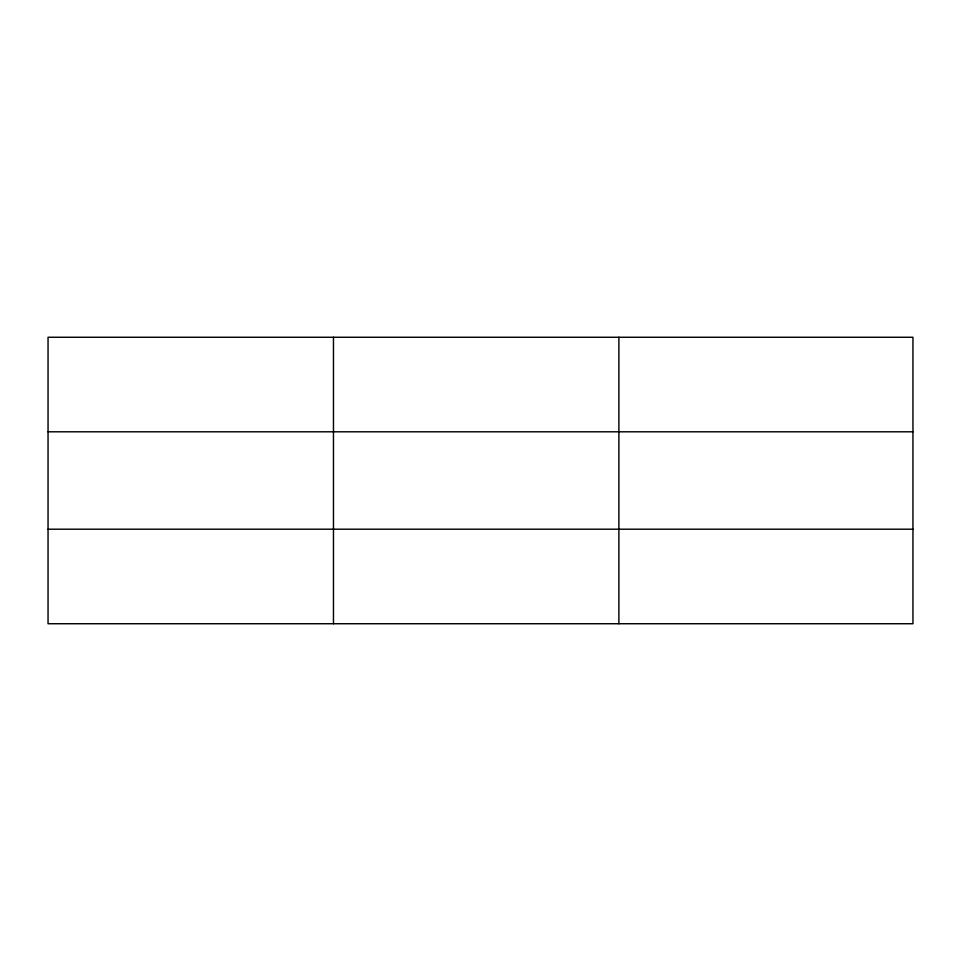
<?xml version="1.0" encoding="UTF-8"?>
<svg xmlns="http://www.w3.org/2000/svg" width="961" height="961" viewBox="0 0 961 961"><rect width="100%" height="100%" fill="white"/><g stroke="black" fill="none" stroke-linecap="round" stroke-linejoin="round"><path stroke-width="1.44" d="M333.467 337.263L333.467 623.737M618.884 337.263L618.884 623.737M912.95 431.801L912.95 337.263L48.05 337.263L48.05 623.737L912.95 623.737L912.95 431.801L48.05 431.801M48.05 529.199L912.95 529.199"/></g></svg>
